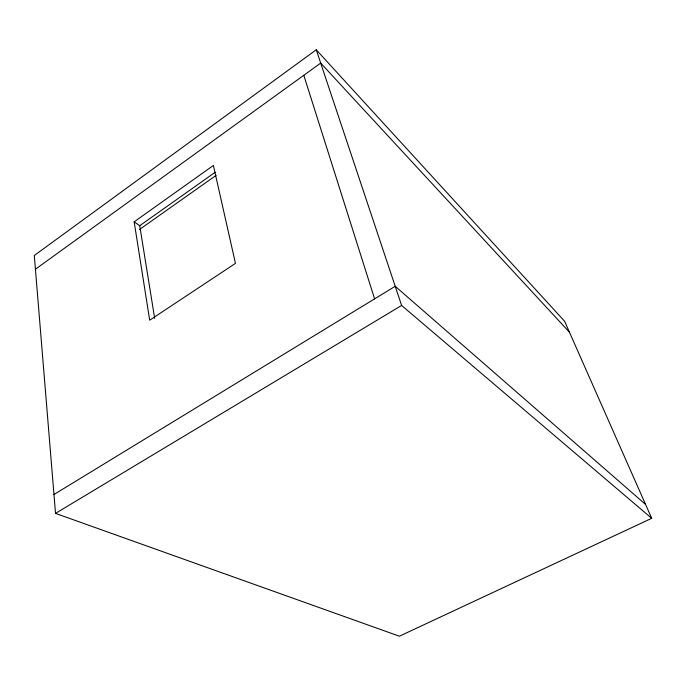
<?xml version="1.0" encoding="UTF-8"?>
<svg xmlns="http://www.w3.org/2000/svg" width="686" height="686" viewBox="0 0 686 686"><rect width="100%" height="100%" fill="white"/><g stroke="black" fill="none" stroke-linecap="round" stroke-linejoin="round"><path stroke-width="1.03" d="M316.246 49.795L34.3 255.492L55.523 513.385L399.398 636.205L651.7 518.307L564.604 321.254L316.246 49.795L401.619 305.442L651.7 518.307M35.432 269.229L320.688 63.086L569.431 332.187M134.164 221.835L213.389 165.446L235.461 263.373L149.685 320.199L134.164 221.835L139.721 225.711L154.693 318.458M139.721 225.711L215.19 172.263M139.507 229.493L216.09 175.376M53.971 494.503L395.222 286.285L645.569 504.45M55.523 513.385L401.619 305.442M303.804 75.288L374.599 298.864"/></g></svg>
